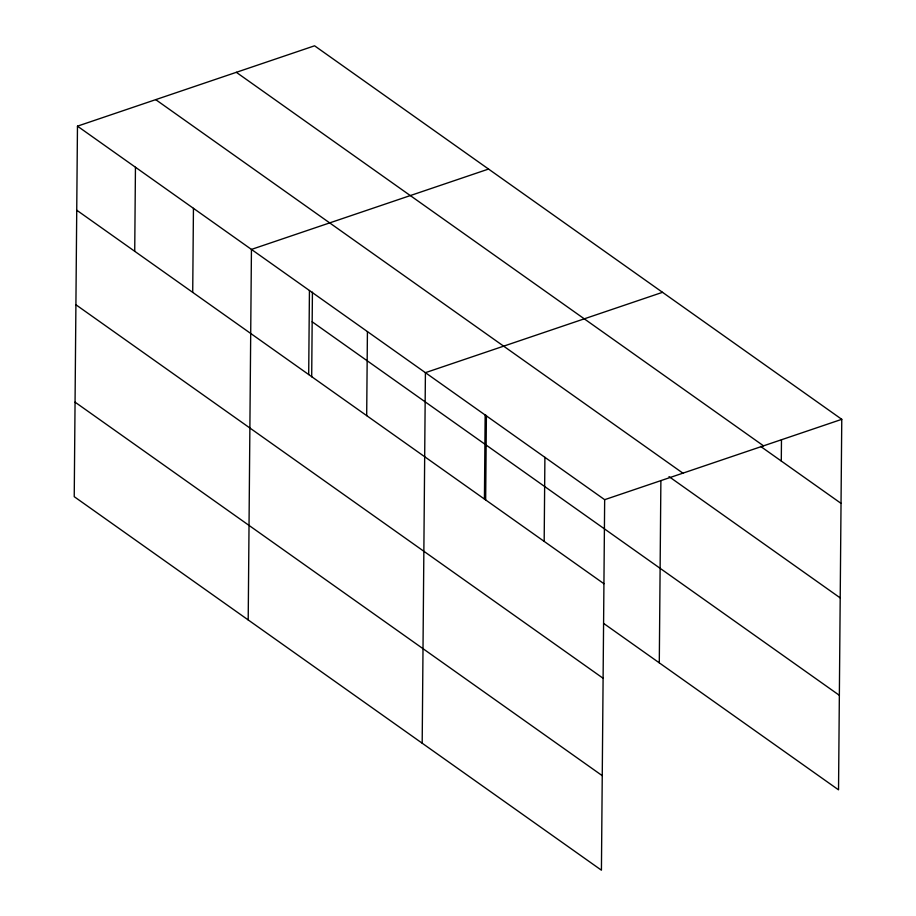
<?xml version="1.0" encoding="UTF-8"?>
<svg xmlns="http://www.w3.org/2000/svg" width="916" height="916" viewBox="0 0 916 916"><rect width="100%" height="100%" fill="white"/><g stroke="black" fill="none" stroke-linecap="round" stroke-linejoin="round"><path stroke-width="1.37" d="M77.471 126.156L74.23 496.678L601.423 870.2L604.663 499.678L77.471 126.156L314.577 45.8L841.77 419.322L838.529 789.844L603.621 623.407M134.721 251.293L135.453 167.239M192.715 292.387L193.448 208.333M248.202 619.949L251.442 249.415L488.549 169.059M308.692 374.552L309.436 290.498M311.692 376.82L312.425 292.147M366.686 415.646L367.419 331.592M422.184 743.208L425.413 372.675L662.52 292.319M484.427 499.06L485.159 415.005M485.663 500.079L486.396 415.406M544.173 541.39L544.905 457.336M659.291 662.852L660.883 480.797M781.291 461.034L781.474 439.669M604.663 499.678L841.77 419.322M236.328 72.318L763.52 445.829M760.601 446.39L841.037 503.365M155.709 99.638L682.901 473.16M669.012 476.606L840.212 597.908M312.161 321.791L839.354 695.313M76.738 210.211L603.93 583.721M75.902 304.742L603.094 678.264M75.055 402.147L602.247 775.669"/></g></svg>
